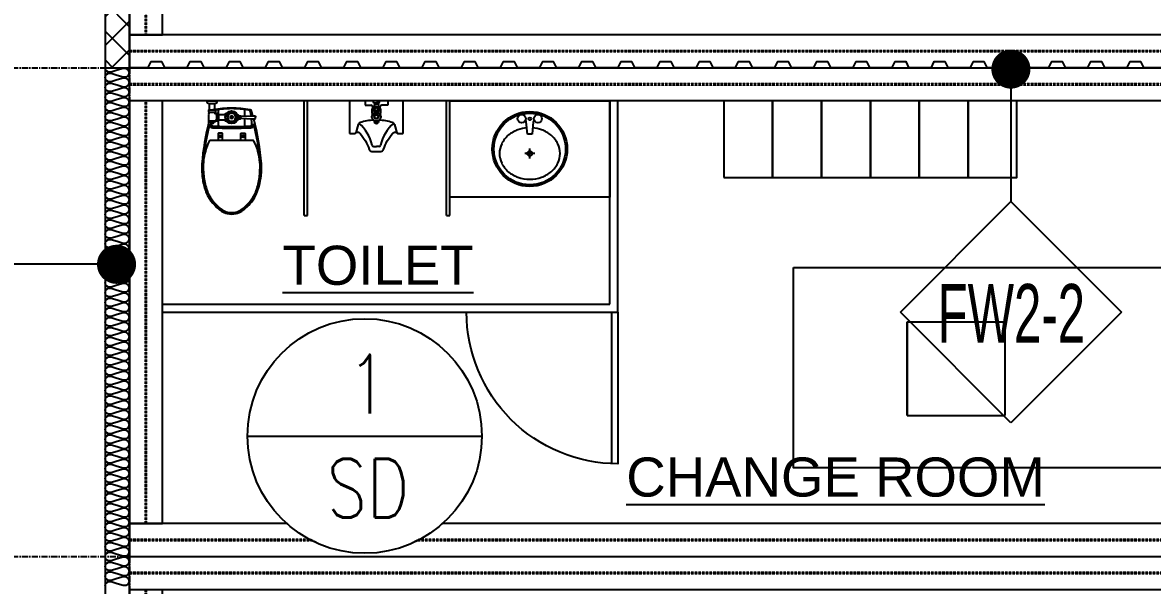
# Model space of a CAD drawing. Header units: millimetres. Extents: x 4133871 to 4440428, y -545651 to -495191.
# Drawn here: x 4152288 to 4159226, y -522021 to -518567 of the extents above; entities that cross this region are included whole.
import ezdxf
from ezdxf.enums import TextEntityAlignment as Align

# ---------------------------------------------------------------- set-up
doc = ezdxf.new("R2010")
doc.units = ezdxf.units.MM
doc.header["$LTSCALE"] = 60
doc.set_wipeout_variables(frame=1)
for name, pattern in [('CEN', [62, 60, -1, 0, -1]), ('CENTER', [2, 1.25, -0.25, 0.25, -0.25]), ('HIDDEN', [0.375, 0.25, -0.125])]:
    doc.linetypes.add(name, pattern=pattern)
for name, color, linetype in [('1CEN', 1, 'CEN'), ('1ST FL FW1-2', 3, 'Continuous'), ('1ST FL W2', 3, 'Continuous'), ('AA-XXXX-SYMB', 7, 'Continuous'), ('AA-XXXX-TEXT', 3, 'Continuous'), ('C_TEXT_01', 2, 'Continuous'), ('DOOR', 3, 'Continuous'), ('EQUIPMENT', 6, 'Continuous'), ('INI', 11, 'Continuous'), ('STEEL', 3, 'Continuous')]:
    doc.layers.add(name, color=color, linetype=linetype)
doc.styles.add('ArchiLab', font='')
doc.styles.add('ARCHILAB_ROMANS', font='romans.shx', dxfattribs={"bigfont": 'ghs.shx'})
doc.styles.add('Arial', font='arial.ttf')
doc.styles.add('GHS', font='romans.shx', dxfattribs={"width": 0.8, "bigfont": 'ghs.shx'})
doc.styles.add('돋움', font='')
doc.styles.get('ArchiLab').set_extended_font_data('Dotum')
doc.styles.get('돋움').set_extended_font_data('Dotum')
doc.dimstyles.new('일반도면_0060', dxfattribs={"dimtxt": 240, "dimasz": 240, "dimexe": 60, "dimexo": 300, "dimgap": 75, "dimtad": 1, "dimdec": 0, "dimzin": 0, "dimdsep": 46, "dimtxsty": '돋움', "dimcen": -300, "dimclrd": 7, "dimclre": 7, "dimclrt": 2, "dimadec": 8, "dimazin": 0, "dimtfac": 1, "dimtdec": 0, "dimtix": 1, "dimtmove": 2, "dimatfit": 3, "dimfxl": 1, "dimtolj": 1, "dimtzin": 0, "dimarcsym": 0})

# ---------------------------------------------------------------- blocks, each defined once
blk = doc.blocks.new('EQ')
at = {"layer": 'EQUIPMENT', "color": 253}
for p, q in [((-15254.8, 18103.6), (-15189.7, 18103.6)), ((-15254.8, 18103.6), (-15254.8, 18102.5)), ((-15240.3, 18087.7), (-15204.2, 18087.7)), ((-15239.1, 18048.9), (-15205.4, 18048.9)), ((-15238.3, 18048.9), (-15238.3, 18087.7)), ((-15206.2, 18051.1), (-15206.2, 18087.7)), ((-15199.8, 18042.3), (-15199.8, 18042.3)), ((-15189.7, 18103.6), (-15189.7, 18102.5)), ((-15182.2, 18019.6), (-15182.2, 18046.6)), ((-15022.2, 18010.5), (-15022.2, 18046.6)), ((-14656.5, 17401.1), (-14656.5, 18103.6)), ((-14636.5, 17401.1), (-14636.5, 18103.6)), ((-14283.3, 18103.6), (-14283.3, 18077.3)), ((-14283.3, 18077.3), (-14247.9, 18077.3)), ((-14226, 18092), (-14226, 18082.2)), ((-14226, 18092), (-14213.7, 18092)), ((-14226, 18082.2), (-14213.7, 18082.2)), ((-14201.5, 18092), (-14213.7, 18092)), ((-14201.5, 18082.2), (-14213.7, 18082.2)), ((-14201.5, 18092), (-14201.5, 18082.2)), ((-14144.1, 18077.3), (-14179.6, 18077.3)), ((-14144.1, 18103.6), (-14144.1, 18077.3)), ((-13783.4, 17401.1), (-13783.4, 18103.6)), ((-13763.4, 17401.1), (-13763.4, 18103.6)), ((-13763.4, 18103.6), (-12780, 18103.6)), ((-13763.4, 17513.5), (-13763.4, 18103.6)), ((-12780, 18103.6), (-12780, 17513.5)), ((-11780, 18103.6), (-11780, 17633.6)), ((-11480, 18103.6), (-11480, 17633.6)), ((-11180, 18103.6), (-11180, 17633.6)), ((-10880, 18103.6), (-10880, 17633.6)), ((-10580, 18103.6), (-10580, 17633.6)), ((-15243.8, 17979.1), (-15243.8, 17979.8)), ((-15243.8, 17979.8), (-15200.7, 17979.8)), ((-15200.7, 17979.1), (-15243.8, 17979.1)), ((-15243.8, 17979.1), (-15243.8, 17978.3)), ((-15201.5, 17977.6), (-15243, 17977.6)), ((-15242.9, 18022.8), (-15239.1, 18035.6)), ((-15239.1, 18035.6), (-15205.4, 18035.6)), ((-15230.8, 17968.4), (-15230.8, 17975.9)), ((-15230.8, 17975.9), (-15213.7, 17975.9)), ((-15213.7, 17975.9), (-15213.7, 17968.4)), ((-15201.4, 18021.8), (-15205.4, 18035.6)), ((-15200.7, 17979.8), (-15200.7, 17984.6)), ((-15200.7, 17979.8), (-15200.7, 17979.1)), ((-15200.7, 17979.1), (-15200.7, 17978.3)), ((-15198.5, 18019.6), (-15195.8, 18019.6)), ((-15197.7, 17987.6), (-15195.8, 17987.6)), ((-15195.8, 18020.5), (-15195.8, 17986.8)), ((-15189.2, 17981.2), (-15189.2, 17981.2)), ((-15182.5, 18020.5), (-15182.5, 17986.8)), ((-15182.5, 18019.6), (-15141.9, 18019.6)), ((-15182.5, 17987.6), (-15141.9, 17987.6)), ((-15182.2, 17953.5), (-15182.2, 17987.6)), ((-15141.9, 18024), (-15141.9, 17982.7)), ((-15139.9, 18026), (-15136.2, 18026)), ((-15139.9, 17980.7), (-15136.2, 17980.7)), ((-15066.3, 18013.1), (-15066.3, 18003.4)), ((-15066.3, 18009.1), (-15066.3, 18003.4)), ((-15066.3, 17993.6), (-15066.3, 18003.4)), ((-15066.3, 17997.7), (-15066.3, 18003.4)), ((-15058.8, 18013.1), (-15058.8, 18003.4)), ((-15058.8, 18012.6), (-15048.4, 18012.6)), ((-15058.8, 17993.6), (-15058.8, 18003.4)), ((-15058.8, 17994.1), (-15048.4, 17994.1)), ((-15046.4, 18009.2), (-14976.8, 18013.2)), ((-15046.4, 18010.6), (-15046.4, 18003.4)), ((-15046.4, 17996.1), (-15046.4, 18003.4)), ((-15046.4, 17997.6), (-14976.8, 17993.6)), ((-15022.2, 17953.5), (-15022.2, 17996.2)), ((-14976.8, 18013.2), (-14958, 18013.2)), ((-14976.8, 17993.6), (-14958, 17993.6)), ((-14958, 18013.2), (-14956.1, 18010.1)), ((-14958, 17993.6), (-14956.1, 17996.6)), ((-14956.1, 18010.1), (-14956.1, 18003.4)), ((-14956.1, 17996.6), (-14956.1, 18003.4)), ((-14227.8, 17983.8), (-14227.8, 17971.7)), ((-14227.8, 17971.7), (-14213.7, 17971.7)), ((-14221.3, 17980.9), (-14221.3, 17971.7)), ((-14199.7, 17971.7), (-14213.7, 17971.7)), ((-14205.4, 17981.2), (-14205.4, 17971.7)), ((-14199.7, 17983.8), (-14199.7, 17971.7)), ((-13297.9, 17980.6), (-13301, 17980.6)), ((-13285.7, 17899.6), (-13292.9, 17976.1)), ((-13250.5, 17976.1), (-13257.7, 17899.6)), ((-13242.4, 17980.6), (-13245.5, 17980.6)), ((-15214.8, 17967.4), (-15229.8, 17967.4)), ((-15185, 17904), (-15185, 17861.4)), ((-15160, 17905), (-15184, 17905)), ((-15159, 17861.4), (-15159, 17904)), ((-15045.4, 17861.4), (-15045.4, 17904)), ((-15044.4, 17905), (-15020.4, 17905)), ((-15019.4, 17904), (-15019.4, 17861.4)), ((-14324.8, 17958), (-14340.4, 17907.9)), ((-14102.7, 17958), (-14087.1, 17907.9)), ((-14969.3, 17861.4), (-15235.2, 17861.4)), ((-13257.7, 17899.6), (-13285.7, 17899.6)), ((-14228.9, 17824.6), (-14213.7, 17824.6)), ((-14198.6, 17824.6), (-14213.7, 17824.6)), ((-13240.7, 17781.2), (-13302.7, 17781.2)), ((-13271.1, 17750.1), (-13271.1, 17812.1)), ((-12780, 17513.5), (-13763.4, 17513.5)), ((-14656.5, 17401.1), (-14636.5, 17401.1)), ((-13783.4, 17401.1), (-13763.4, 17401.1)), ((-10953.6, 16748.1), (-10353.6, 16748.1)), ((-10953.6, 16173.1), (-10953.6, 16748.1)), ((-10953.6, 16748.1), (-10953.6, 16173.1)), ((-10353.6, 16748.1), (-10353.6, 16173.1)), ((-10953.6, 16173.1), (-10353.6, 16173.1))]:
    blk.add_line(p, q, dxfattribs=at)
blk.add_lwpolyline([(-14168.9, 17805.8, -0.111431), (-14113.9, 17903.6, -0.555959), (-14083.3, 17903.6), (-14053.7, 17903.6, 0.414214), (-14048.7, 17908.6), (-14048.7, 18103.6), (-14378.7, 18103.6), (-14378.7, 17908.6, 0.414214), (-14373.7, 17903.6), (-14344.1, 17903.6, -0.555959), (-14313.5, 17903.6, -0.111431), (-14258.5, 17805.8, 0.331566), (-14242.2, 17793.6), (-14213.7, 17793.6), (-14185.2, 17793.6, 0.331566)], format="xyb", close=True, dxfattribs=at)
for points in [[(-14229.6, 18054.1), (-14221.6, 18067.8), (-14205.8, 18067.8), (-14197.9, 18054.1), (-14205.8, 18040.4), (-14221.6, 18040.4)], [(-12080, 17633.6), (-11780, 17633.6), (-11780, 18103.6), (-12080, 18103.6)], [(-11780, 17633.6), (-11480, 17633.6), (-11480, 18103.6), (-11780, 18103.6)], [(-11480, 17633.6), (-11180, 17633.6), (-11180, 18103.6), (-11480, 18103.6)], [(-11180, 17633.6), (-10880, 17633.6), (-10880, 18103.6), (-11180, 18103.6)], [(-10880, 17633.6), (-10580, 17633.6), (-10580, 18103.6), (-10880, 18103.6)], [(-10580, 17633.6), (-10280, 17633.6), (-10280, 18103.6), (-10580, 18103.6)], [(-14229.6, 18006.6), (-14221.6, 18020.3), (-14205.8, 18020.3), (-14197.9, 18006.6), (-14205.8, 17992.9), (-14221.6, 17992.9)], [(-11651.4, 17082.3), (-9256, 17082.3), (-9256, 15851.1), (-11651.4, 15851.1)]]:
    blk.add_lwpolyline(points, close=True, dxfattribs=at)
for points in [[(-15108.4, 17998.9), (-15110, 18003.6)], [(-15109.4, 18006.6), (-15106.1, 18010.4)], [(-15101.2, 17995.9), (-15106.1, 17996.9)], [(-15103.3, 18011.3), (-15098.3, 18010.4)], [(-15095, 18000.7), (-15098.3, 17996.9)], [(-15096.1, 18008.4), (-15094.4, 18003.6)]]:
    blk.add_lwpolyline(points, dxfattribs=at)
for centre, radius in [((-15102.2, 18003.6), 39), ((-14213.7, 18052.9), 9.76), ((-15102.2, 18003.6), 8.02), ((-15102.2, 18003.6), 6.51), ((-14213.7, 18006.6), 26.8), ((-14213.7, 18006.6), 11.1), ((-13271.7, 17808.6), 230), ((-13271.7, 17808.6), 220), ((-13321.7, 17994.6), 25), ((-13271.7, 17994.6), 8), ((-13221.7, 17994.6), 25), ((-15172.2, 17886.4), 8), ((-15032.2, 17886.4), 8), ((-13271.7, 17781.1), 15)]:
    blk.add_circle(centre, radius, dxfattribs=at)
for centre, radius, start, end in [((-15239.4, 18103), 15.3, 177.78779, 266.94238), ((-15190.5, 18042.3), 54.2, 174.53327, 185.46673), ((-15243.5, 18046.4), 0.954, 89.08952, 175.44326), ((-15238.7, 18037.5), 11.5, 87.8591, 119.89987), ((-15214.2, 18039.7), 10, 99.8073, 112.03697), ((-15102.2, 17391.6), 667.7, 80.19178, 99.8073), ((-15205.8, 18037.5), 11.5, 60.10013, 92.1409), ((-15205.1, 18103), 15.3, 273.05762, 2.21221), ((-15090.9, 17267.5), 788.8, 90.81966, 98.12682), ((-15201, 18046.4), 0.954, 4.55674, 90.91048), ((-15254, 18042.3), 54.2, 354.53357, 5.46536), ((-15177.2, 18046.6), 5, 96.32492, 180), ((-15113.5, 17268.2), 788.2, 81.53684, 89.18151), ((-15027.2, 18046.6), 5, 0, 83.67508), ((-15000.9, 18033.2), 15, 14.83039, 76.85364), ((-14990.2, 18039.7), 10, 14.93332, 80.19178), ((-16576.2, 17570.8), 1663.9, 15.41877, 16.46013), ((-14247.9, 18064.4), 12.9, 336.07971, 90), ((-14209, 18040.3), 33, 145.06454, 214.92698), ((-14223.8, 18102.5), 10.8, 174.22798, 258.27406), ((-14132.5, 18055.7), 97.2, 164.17749, 195.18489), ((-14203.7, 18102.5), 10.8, 281.72594, 5.77202), ((-14295, 18055.7), 97.2, 344.81511, 15.82251), ((-14179.6, 18064.4), 12.9, 90, 203.92029), ((-14218.5, 18040.3), 33, 325.07302, 34.93546), ((-13628.2, 17570.8), 1663.9, 165.85955, 174.91914), ((-15243.5, 18038.1), 0.954, 184.55859, 270.91233), ((-14972.5, 17999.7), 272, 176.52813, 184.19851), ((-15238.7, 18047), 11.5, 240.10013, 267.83593), ((-15214, 18014.4), 30, 163.77662, 176.52813), ((-15243, 17978.3), 0.753, 180, 270), ((-15225.6, 18059.5), 83.8, 257.8882, 266.45802), ((-15218.9, 18059.5), 83.8, 273.54198, 282.1118), ((-15205.8, 18047), 11.5, 272.16407, 299.89987), ((-15201.5, 17978.3), 0.753, 270, 0), ((-15198.5, 18022.6), 3, 196.22338, 270), ((-15201, 18038.1), 0.954, 269.08767, 355.44141), ((-15197.7, 17984.6), 3, 90, 180), ((-15184.4, 18020.1), 11.5, 150.10013, 177.83593), ((-15184.4, 17987.2), 11.5, 182.16407, 209.89987), ((-15189.2, 17971.9), 54.2, 84.53327, 95.46673), ((-15193.4, 18024.9), 0.954, 94.55859, 180.91233), ((-15193.4, 17982.3), 0.954, 179.08767, 265.44141), ((-15189.2, 18035.4), 54.2, 264.53357, 275.46536), ((-15185, 18024.9), 0.954, 359.08952, 85.44326), ((-15185, 17982.3), 0.954, 274.55674, 0.91048), ((-15194, 18020.1), 11.5, 357.8591, 29.89987), ((-15194, 17987.2), 11.5, 330.10013, 2.1409), ((-15139.9, 18024), 2, 90, 180), ((-15139.9, 17982.7), 2, 180, 270), ((-15139.9, 18108.5), 82.6, 272.55493, 288.17449), ((-15139.9, 17898.2), 82.6, 71.82551, 87.44507), ((-15102.2, 18003.6), 29, 359.52283, 180.47717), ((-15102.2, 18003.1), 29, 179.52283, 0.47717), ((-15102.2, 18003.6), 24.6, 359.43772, 180.56228), ((-15102.2, 18003.1), 24.6, 179.43772, 0.56228), ((-15107.2, 18004.6), 3, 138.88357, 198.88357), ((-15105.5, 17999.8), 3, 198.88357, 258.88357), ((-15103.8, 18008.4), 3, 78.88357, 138.88357), ((-15100.6, 17998.9), 3, 258.88357, 318.88357), ((-15098.9, 18007.4), 3, 18.88357, 78.88357), ((-15097.3, 18002.7), 3, 318.88357, 18.88357), ((-14973.5, 18117.4), 142.8, 221.07221, 225.70346), ((-14973.5, 17889.4), 142.8, 134.29654, 138.92779), ((-15066.9, 18023.8), 10.7, 233.86679, 273.27172), ((-15066.9, 17983), 10.7, 86.72828, 126.13321), ((-15059.8, 18012.9), 6.47, 150.10013, 177.83593), ((-15059.8, 17993.9), 6.47, 182.16407, 209.89987), ((-15062.5, 17985.7), 30.5, 84.53327, 95.46673), ((-15064.9, 18015.6), 0.537, 94.55859, 180.91233), ((-15064.9, 17991.2), 0.537, 179.08767, 265.44141), ((-15062.5, 18021), 30.5, 264.53327, 275.46673), ((-15060.2, 18015.6), 0.537, 359.08952, 85.44326), ((-15060.2, 17991.2), 0.537, 274.55674, 0.91048), ((-15065.2, 18012.9), 6.47, 357.8591, 29.89987), ((-15065.2, 17993.9), 6.47, 330.10013, 2.1409), ((-15048.4, 18010.6), 2, 0, 90), ((-15048.4, 17996.1), 2, 270, 0), ((-15549.7, 17937.2), 572.1, 7.59676, 10.04795), ((-15549.7, 17937.2), 572.1, 2.3984, 5.6796), ((-16576.2, 17570.8), 1663.9, 5.08062, 14.7214), ((-14305.7, 17952), 20, 108.03031, 162.64598), ((-14213.7, 17669.6), 317, 93.11687, 108.03031), ((-14213.7, 17985.9), 20, 225.37845, 314.62155), ((-14213.7, 17669.6), 317, 71.96969, 86.88313), ((-14121.8, 17952), 20, 17.35402, 71.96969), ((-13297.9, 17975.6), 5, 5.39095, 90), ((-13245.5, 17975.6), 5, 90, 174.60905), ((-13852.7, 17598), 1430.8, 165.23066, 174.88017), ((-15216.6, 17958.9), 20, 167.32638, 267.56865), ((-15229.8, 17968.4), 1, 180, 270), ((-15216.6, 17958.9), 10, 167.32638, 267.56865), ((-14654.7, 17937.2), 572.1, 176.97056, 177.6016), ((-15102.2, 20652), 2715.5, 267.56865, 272.43135), ((-15102.2, 20652), 2705.5, 267.56865, 272.43135), ((-15214.8, 17968.4), 1, 270, 0), ((-15184, 17904), 1, 90, 180), ((-15176.2, 17953.5), 6, 180, 268.42869), ((-15160, 17904), 1, 0, 90), ((-15044.4, 17904), 1, 90, 180), ((-15028.2, 17953.5), 6, 271.57131, 0), ((-15020.4, 17904), 1, 0, 90), ((-14987.9, 17958.9), 10, 272.43135, 12.67362), ((-14987.9, 17958.9), 20, 272.43135, 12.67362), ((-16354.8, 17597.7), 1433.9, 5.13347, 14.77424), ((-14487.7, 17774), 255, 13.39802, 48.86448), ((-13939.8, 17774), 255, 131.13552, 166.60198), ((-13282.1, 17750.2), 187.1, 109.38487, 130.34665), ((-13271.7, 17720.7), 218.4, 94.63774, 109.38487), ((-13271.7, 17720.7), 218.4, 70.61513, 85.36226), ((-13261.3, 17750.2), 187.1, 49.65335, 70.61513), ((-14923.7, 17697.7), 353.5, 152.70528, 175.45967), ((-14923.7, 17697.7), 355.5, 157.1852, 171.71583), ((-15248.9, 17833.5), 3.21, 86.94686, 141.61253), ((-15235.2, 17858.4), 3, 90, 153.39004), ((-14969.3, 17858.4), 3, 26.60996, 90), ((-15272.8, 17700.8), 345, 4.15241, 27.43472), ((-14955.5, 17833.5), 3.21, 38.38747, 93.05314), ((-15270, 17701.4), 344.2, 6.69014, 22.93558), ((-14228.9, 17835.6), 11, 193.39802, 270), ((-14198.6, 17835.6), 11, 270, 346.60198), ((-13322.8, 17781.1), 134.9, 154.00528, 180), ((-13298.1, 17769), 162.4, 130.34665, 154.00528), ((-13245.3, 17769), 162.4, 25.99472, 49.65335), ((-13220.6, 17781.1), 134.9, 0, 25.99472), ((-13322.8, 17781.1), 134.9, 180, 205.99472), ((-13220.6, 17781.1), 134.9, 334.00528, 0), ((-14981.9, 17706.3), 303.9, 177.75834, 182.69219), ((-15081, 17705.6), 197.8, 174.17447, 180), ((-14982, 17706.2), 296.8, 180.12056, 182.69233), ((-14783.7, 17695.7), 494.7, 180.38919, 186.06015), ((-15101.3, 17709.6), 175.6, 174.76095, 181.29978), ((-14982, 17706.2), 294.8, 180.12056, 182.69233), ((-14783.1, 17695.7), 493.4, 180.38552, 186.05825), ((-15421.7, 17695.7), 493.7, 353.9303, 359.61352), ((-15368, 17693), 440.5, 1.64126, 4.26548), ((-15421, 17695.7), 495, 353.93098, 359.61006), ((-15222.4, 17706.2), 294.8, 357.30767, 359.87944), ((-15123.4, 17705.6), 197.8, 0, 5.90674), ((-15222.4, 17706.2), 296.8, 357.30767, 359.87944), ((-15222.5, 17706.3), 303.9, 357.30781, 2.2409), ((-13298.1, 17793.1), 162.4, 205.99472, 229.65335), ((-13245.3, 17793.1), 162.4, 310.34665, 334.00528), ((-14786, 17695.5), 499.5, 180.40191, 186.06671), ((-14916.5, 17676.5), 367.7, 185.27729, 198.52996), ((-14916.5, 17676.5), 360.7, 185.27729, 198.52996), ((-14916.5, 17676.5), 358.7, 185.27729, 198.52996), ((-15328.1, 17692.5), 409.1, 333.25578, 359.92529), ((-15288.3, 17676.6), 359.1, 341.43242, 354.71914), ((-15288.2, 17676.6), 361, 341.44091, 354.71995), ((-13282.1, 17812), 187.1, 229.65335, 250.61513), ((-13271.7, 17841.5), 218.4, 250.61513, 270), ((-13271.7, 17841.5), 218.4, 270, 289.38487), ((-13261.3, 17812), 187.1, 289.38487, 310.34665), ((-15014.8, 17634.3), 261.2, 196.60431, 201.41089), ((-15012.7, 17635.1), 256.5, 196.58371, 201.35723), ((-15012.7, 17635.1), 254.5, 196.58371, 201.34459), ((-15189.6, 17634.3), 252.2, 338.64483, 343.39569), ((-15189.6, 17634.3), 254.2, 338.63211, 343.39569), ((-15008, 17653.1), 274.8, 204.53333, 235.27826), ((-15008, 17653.1), 267.8, 204.57418, 235.2054), ((-15008, 17653.1), 265.8, 204.58629, 235.18378), ((-15196.4, 17653.1), 265.8, 304.81622, 335.41375), ((-15196.4, 17653.1), 267.8, 304.7946, 335.42582), ((-15196.4, 17653.1), 274.8, 304.72174, 328.23972), ((-15076, 17585.8), 171.7, 228.87498, 228.89639), ((-15076, 17585.8), 181.7, 240.82847, 252.78195), ((-15076, 17585.8), 174.7, 240.93944, 252.67199), ((-15076, 17585.8), 172.7, 240.97266, 252.64291), ((-15102.2, 17537.3), 121, 257.68219, 282.31781), ((-15102.2, 17537.3), 119, 257.72427, 282.31781), ((-15128.4, 17585.8), 172.7, 287.32801, 299.02734), ((-15128.4, 17585.8), 174.7, 287.32801, 299.06056), ((-15128.4, 17585.8), 181.7, 287.21805, 299.17153), ((-15102.2, 17537.4), 128.2, 257.57882, 282.42118)]:
    blk.add_arc(centre, radius, start, end, dxfattribs=at)
blk = doc.blocks.new('15M')
at = {"linetype": 'HIDDEN', "ltscale": 0.1}
for p, q in [((-110087.1, -152171.1), (-95087.1, -152171.1)), ((-110087.1, -152178.6), (-95087.1, -152178.6)), ((-95192.3, -152276.4), (-95192.3, -154870.4)), ((-95184.8, -152276.4), (-95184.8, -154870.4)), ((-110087.1, -154968.1), (-95087.1, -154968.1)), ((-110087.1, -154975.6), (-95087.1, -154975.6))]:
    blk.add_line(p, q, dxfattribs=at)
for points in [[(-110087.1, -152276.4), (-95087.1, -152276.4), (-95087.1, -152073.4), (-110087.1, -152073.4)], [(-95290.1, -154870.4), (-95087.1, -154870.4), (-95087.1, -152276.4), (-95290.1, -152276.4)], [(-110087.1, -154870.4), (-95087.1, -154870.4), (-95087.1, -155073.4), (-110087.1, -155073.4)]]:
    blk.add_lwpolyline(points, close=True)
blk = doc.blocks.new('외각')
for p, q in [((-27066, 669.9), (-27066, 1916.9)), ((-27016, 619.9), (-27016, 1916.9)), ((-29813, 669.9), (-27066, 669.9)), ((-29813, 619.9), (-27016, 619.9))]:
    blk.add_line(p, q)
at = {"rotation": 180}
for p in [(-125103.1, -149953.5), (-125103.1, -152953.5), (-125103.1, -155953.5)]:
    blk.add_blockref('15M', p, dxfattribs=at)
blk = doc.blocks.new('A$C1F841B1D')
blk.add_wipeout([(207.3, 585.3), (300, 600), (392.7, 585.3), (476.3, 542.7), (542.7, 476.3), (585.3, 392.7), (600, 300), (585.3, 207.3), (542.7, 123.7), (476.3, 57.3), (392.7, 14.7), (300, 0), (207.3, 14.7), (123.7, 57.3), (57.3, 123.7), (14.7, 207.3), (0, 300), (14.7, 392.7), (57.3, 476.3), (123.7, 542.7)])
at = {"layer": 'AA-XXXX-SYMB'}
blk.add_line((0, 300), (600, 300), dxfattribs=at)
blk.add_circle((300, 300), 300, dxfattribs=at)
at = {"layer": 'AA-XXXX-SYMB', "color": 3, "linetype": 'Continuous', "style": 'ArchiLab'}
for tag, p in [('NO', (307.7, 357.8)), ('MARK', (308.1, 91.4))]:
    blk.add_attdef(tag, text='', height=150, dxfattribs=at).set_placement(p, align=Align.CENTER)
blk = doc.blocks.new('A$C064809F0')
at = {"layer": 'AA-XXXX-TEXT'}
for p, q in [((475.2, 565.7), (1040.8, 1131.4)), ((1040.8, 1131.4), (1606.5, 565.7)), ((1040.8, 0), (475.2, 565.7)), ((1606.5, 565.7), (1040.8, 0))]:
    blk.add_line(p, q, dxfattribs=at)
at = {"layer": 'INI'}
blk.add_line((1040.8, 0), (475.2, 565.7), dxfattribs=at)
at = {"layer": 'AA-XXXX-TEXT', "style": 'ARCHILAB_ROMANS'}
blk.add_attdef('WALLTYPE', text='', height=300, dxfattribs=at).set_placement((1042.9, 560), align=Align.MIDDLE_CENTER)

msp = doc.modelspace()

# ---------------------------------------------------------------- linework, layer by layer
at = {"layer": '1CEN', "color": 1, "linetype": 'CENTER', "ltscale": 0.5}
msp.add_line((4152944, -502344.3), (4152944, -540844.3), dxfattribs=at)
at = {"layer": '1ST FL FW1-2', "color": 3}
msp.add_line((4152794, -518844.4), (4152794, -524694.2), dxfattribs=at)
at = {"layer": '1ST FL FW1-2', "color": 253}
for points in [[(4152944, -519294.4), (4152938, -519277.9), (4152923, -519267.4), (4152906.5, -519267.4), (4152869, -519278.7), (4152831.5, -519289.9), (4152815, -519289.9), (4152800, -519280.9), (4152794, -519264.4), (4152800, -519247.9), (4152815, -519237.4), (4152831.5, -519237.4), (4152869, -519248.7), (4152906.5, -519259.9), (4152923, -519259.9), (4152938, -519250.9), (4152944, -519234.4), (4152938, -519217.9), (4152923, -519207.4), (4152906.5, -519207.4), (4152869, -519218.7), (4152831.5, -519229.9), (4152815, -519229.9), (4152800, -519220.9), (4152794, -519204.4), (4152800, -519187.9), (4152815, -519177.4), (4152831.5, -519177.4), (4152869, -519188.7), (4152906.5, -519199.9), (4152923, -519199.9), (4152938, -519190.9), (4152944, -519174.4), (4152938, -519157.9), (4152923, -519147.4), (4152906.5, -519147.4), (4152869, -519158.7), (4152831.5, -519169.9), (4152815, -519169.9), (4152800, -519160.9), (4152794, -519144.4), (4152800, -519127.9), (4152815, -519117.4), (4152831.5, -519117.4), (4152869, -519128.7), (4152906.5, -519139.9), (4152923, -519139.9), (4152938, -519130.9), (4152944, -519114.4), (4152938, -519097.9), (4152923, -519087.4), (4152906.5, -519087.4), (4152869, -519098.7), (4152831.5, -519109.9), (4152815, -519109.9), (4152800, -519100.9), (4152794, -519084.4), (4152800, -519067.9), (4152815, -519057.4), (4152831.5, -519057.4), (4152869, -519068.7), (4152906.5, -519079.9), (4152923, -519079.9), (4152938, -519070.9), (4152944, -519054.4), (4152938, -519037.9), (4152923, -519027.4), (4152906.5, -519027.4), (4152869, -519038.7), (4152831.5, -519049.9), (4152815, -519049.9), (4152800, -519040.9), (4152794, -519024.4), (4152800, -519007.9), (4152815, -518997.4), (4152831.5, -518997.4), (4152869, -519008.7), (4152906.5, -519019.9), (4152923, -519019.9), (4152938, -519010.9), (4152944, -518994.4), (4152938, -518977.9), (4152923, -518967.4), (4152906.5, -518967.4), (4152869, -518978.7), (4152831.5, -518989.9), (4152815, -518989.9), (4152800, -518980.9), (4152794, -518964.4), (4152800, -518947.9), (4152815, -518937.4), (4152831.5, -518937.4), (4152869, -518948.7), (4152906.5, -518959.9), (4152923, -518959.9), (4152938, -518950.9), (4152944, -518934.4), (4152938, -518917.9), (4152923, -518907.4), (4152906.5, -518907.4), (4152869, -518918.7), (4152831.5, -518929.9), (4152815, -518929.9), (4152800, -518920.9), (4152794, -518904.4), (4152800, -518887.9), (4152815, -518877.4), (4152831.5, -518877.4), (4152869, -518888.7), (4152906.5, -518899.9), (4152923, -518899.9), (4152938, -518890.9), (4152944, -518874.4), (4152938, -518857.9), (4152923, -518847.4), (4152906.5, -518847.4), (4152869, -518858.7), (4152831.5, -518869.9), (4152815, -518869.9), (4152800, -518860.9), (4152794, -518844.4), (4152794.1, -518844.3)], [(4152944, -519834.4), (4152938, -519817.9), (4152923, -519807.4), (4152906.5, -519807.4), (4152869, -519818.7), (4152831.5, -519829.9), (4152815, -519829.9), (4152800, -519820.9), (4152794, -519804.4), (4152800, -519787.9), (4152815, -519777.4), (4152831.5, -519777.4), (4152869, -519788.7), (4152906.5, -519799.9), (4152923, -519799.9), (4152938, -519790.9), (4152944, -519774.4), (4152938, -519757.9), (4152923, -519747.4), (4152906.5, -519747.4), (4152869, -519758.7), (4152831.5, -519769.9), (4152815, -519769.9), (4152800, -519760.9), (4152794, -519744.4), (4152800, -519727.9), (4152815, -519717.4), (4152831.5, -519717.4), (4152869, -519728.7), (4152906.5, -519739.9), (4152923, -519739.9), (4152938, -519730.9), (4152944, -519714.4), (4152938, -519697.9), (4152923, -519687.4), (4152906.5, -519687.4), (4152869, -519698.7), (4152831.5, -519709.9), (4152815, -519709.9), (4152800, -519700.9), (4152794, -519684.4), (4152800, -519667.9), (4152815, -519657.4), (4152831.5, -519657.4), (4152869, -519668.7), (4152906.5, -519679.9), (4152923, -519679.9), (4152938, -519670.9), (4152944, -519654.4), (4152938, -519637.9), (4152923, -519627.4), (4152906.5, -519627.4), (4152869, -519638.7), (4152831.5, -519649.9), (4152815, -519649.9), (4152800, -519640.9), (4152794, -519624.4), (4152800, -519607.9), (4152815, -519597.4), (4152831.5, -519597.4), (4152869, -519608.7), (4152906.5, -519619.9), (4152923, -519619.9), (4152938, -519610.9), (4152944, -519594.4), (4152938, -519577.9), (4152923, -519567.4), (4152906.5, -519567.4), (4152869, -519578.7), (4152831.5, -519589.9), (4152815, -519589.9), (4152800, -519580.9), (4152794, -519564.4), (4152800, -519547.9), (4152815, -519537.4), (4152831.5, -519537.4), (4152869, -519548.7), (4152906.5, -519559.9), (4152923, -519559.9), (4152938, -519550.9), (4152944, -519534.4), (4152938, -519517.9), (4152923, -519507.4), (4152906.5, -519507.4), (4152869, -519518.7), (4152831.5, -519529.9), (4152815, -519529.9), (4152800, -519520.9), (4152794, -519504.4), (4152800, -519487.9), (4152815, -519477.4), (4152831.5, -519477.4), (4152869, -519488.7), (4152906.5, -519499.9), (4152923, -519499.9), (4152938, -519490.9), (4152944, -519474.4), (4152938, -519457.9), (4152923, -519447.4), (4152906.5, -519447.4), (4152869, -519458.7), (4152831.5, -519469.9), (4152815, -519469.9), (4152800, -519460.9), (4152794, -519444.4), (4152800, -519427.9), (4152815, -519417.4), (4152831.5, -519417.4), (4152869, -519428.7), (4152906.5, -519439.9), (4152923, -519439.9), (4152938, -519430.9), (4152944, -519414.4), (4152938, -519397.9), (4152923, -519387.4), (4152906.5, -519387.4), (4152869, -519398.7), (4152831.5, -519409.9), (4152815, -519409.9), (4152800, -519400.9), (4152794, -519384.4), (4152800, -519367.9), (4152815, -519357.4), (4152831.5, -519357.4), (4152869, -519368.7), (4152906.5, -519379.9), (4152923, -519379.9), (4152938, -519370.9), (4152944, -519354.4), (4152938, -519337.9), (4152923, -519327.4), (4152906.5, -519327.4), (4152869, -519338.7), (4152831.5, -519349.9), (4152815, -519349.9), (4152800, -519340.9), (4152794, -519324.4), (4152800, -519307.9), (4152815, -519297.4), (4152831.5, -519297.4), (4152869, -519308.7), (4152906.5, -519319.9), (4152923, -519319.9), (4152938, -519310.9), (4152944, -519294.4)], [(4152944, -520374.4), (4152938, -520357.9), (4152923, -520347.4), (4152906.5, -520347.4), (4152869, -520358.7), (4152831.5, -520369.9), (4152815, -520369.9), (4152800, -520360.9), (4152794, -520344.4), (4152800, -520327.9), (4152815, -520317.4), (4152831.5, -520317.4), (4152869, -520328.7), (4152906.5, -520339.9), (4152923, -520339.9), (4152938, -520330.9), (4152944, -520314.4), (4152938, -520297.9), (4152923, -520287.4), (4152906.5, -520287.4), (4152869, -520298.7), (4152831.5, -520309.9), (4152815, -520309.9), (4152800, -520300.9), (4152794, -520284.4), (4152800, -520267.9), (4152815, -520257.4), (4152831.5, -520257.4), (4152869, -520268.7), (4152906.5, -520279.9), (4152923, -520279.9), (4152938, -520270.9), (4152944, -520254.4), (4152938, -520237.9), (4152923, -520227.4), (4152906.5, -520227.4), (4152869, -520238.7), (4152831.5, -520249.9), (4152815, -520249.9), (4152800, -520240.9), (4152794, -520224.4), (4152800, -520207.9), (4152815, -520197.4), (4152831.5, -520197.4), (4152869, -520208.7), (4152906.5, -520219.9), (4152923, -520219.9), (4152938, -520210.9), (4152944, -520194.4), (4152938, -520177.9), (4152923, -520167.4), (4152906.5, -520167.4), (4152869, -520178.7), (4152831.5, -520189.9), (4152815, -520189.9), (4152800, -520180.9), (4152794, -520164.4), (4152800, -520147.9), (4152815, -520137.4), (4152831.5, -520137.4), (4152869, -520148.7), (4152906.5, -520159.9), (4152923, -520159.9), (4152938, -520150.9), (4152944, -520134.4), (4152938, -520117.9), (4152923, -520107.4), (4152906.5, -520107.4), (4152869, -520118.7), (4152831.5, -520129.9), (4152815, -520129.9), (4152800, -520120.9), (4152794, -520104.4), (4152800, -520087.9), (4152815, -520077.4), (4152831.5, -520077.4), (4152869, -520088.7), (4152906.5, -520099.9), (4152923, -520099.9), (4152938, -520090.9), (4152944, -520074.4), (4152938, -520057.9), (4152923, -520047.4), (4152906.5, -520047.4), (4152869, -520058.7), (4152831.5, -520069.9), (4152815, -520069.9), (4152800, -520060.9), (4152794, -520044.4), (4152800, -520027.9), (4152815, -520017.4), (4152831.5, -520017.4), (4152869, -520028.7), (4152906.5, -520039.9), (4152923, -520039.9), (4152938, -520030.9), (4152944, -520014.4), (4152938, -519997.9), (4152923, -519987.4), (4152906.5, -519987.4), (4152869, -519998.7), (4152831.5, -520009.9), (4152815, -520009.9), (4152800, -520000.9), (4152794, -519984.4), (4152800, -519967.9), (4152815, -519957.4), (4152831.5, -519957.4), (4152869, -519968.7), (4152906.5, -519979.9), (4152923, -519979.9), (4152938, -519970.9), (4152944, -519954.4), (4152938, -519937.9), (4152923, -519927.4), (4152906.5, -519927.4), (4152869, -519938.7), (4152831.5, -519949.9), (4152815, -519949.9), (4152800, -519940.9), (4152794, -519924.4), (4152800, -519907.9), (4152815, -519897.4), (4152831.5, -519897.4), (4152869, -519908.7), (4152906.5, -519919.9), (4152923, -519919.9), (4152938, -519910.9), (4152944, -519894.4), (4152938, -519877.9), (4152923, -519867.4), (4152906.5, -519867.4), (4152869, -519878.7), (4152831.5, -519889.9), (4152815, -519889.9), (4152800, -519880.9), (4152794, -519864.4), (4152800, -519847.9), (4152815, -519837.4), (4152831.5, -519837.4), (4152869, -519848.7), (4152906.5, -519859.9), (4152923, -519859.9), (4152938, -519850.9), (4152944, -519834.4)], [(4152944, -520914.4), (4152938, -520897.9), (4152923, -520887.4), (4152906.5, -520887.4), (4152869, -520898.6), (4152831.5, -520909.9), (4152815, -520909.9), (4152800, -520900.9), (4152794, -520884.4), (4152800, -520867.9), (4152815, -520857.4), (4152831.5, -520857.4), (4152869, -520868.6), (4152906.5, -520879.9), (4152923, -520879.9), (4152938, -520870.9), (4152944, -520854.4), (4152938, -520837.9), (4152923, -520827.4), (4152906.5, -520827.4), (4152869, -520838.6), (4152831.5, -520849.9), (4152815, -520849.9), (4152800, -520840.9), (4152794, -520824.4), (4152800, -520807.9), (4152815, -520797.4), (4152831.5, -520797.4), (4152869, -520808.6), (4152906.5, -520819.9), (4152923, -520819.9), (4152938, -520810.9), (4152944, -520794.4), (4152938, -520777.9), (4152923, -520767.4), (4152906.5, -520767.4), (4152869, -520778.6), (4152831.5, -520789.9), (4152815, -520789.9), (4152800, -520780.9), (4152794, -520764.4), (4152800, -520747.9), (4152815, -520737.4), (4152831.5, -520737.4), (4152869, -520748.6), (4152906.5, -520759.9), (4152923, -520759.9), (4152938, -520750.9), (4152944, -520734.4), (4152938, -520717.9), (4152923, -520707.4), (4152906.5, -520707.4), (4152869, -520718.6), (4152831.5, -520729.9), (4152815, -520729.9), (4152800, -520720.9), (4152794, -520704.4), (4152800, -520687.9), (4152815, -520677.4), (4152831.5, -520677.4), (4152869, -520688.6), (4152906.5, -520699.9), (4152923, -520699.9), (4152938, -520690.9), (4152944, -520674.4), (4152938, -520657.9), (4152923, -520647.4), (4152906.5, -520647.4), (4152869, -520658.6), (4152831.5, -520669.9), (4152815, -520669.9), (4152800, -520660.9), (4152794, -520644.4), (4152800, -520627.9), (4152815, -520617.4), (4152831.5, -520617.4), (4152869, -520628.6), (4152906.5, -520639.9), (4152923, -520639.9), (4152938, -520630.9), (4152944, -520614.4), (4152938, -520597.9), (4152923, -520587.4), (4152906.5, -520587.4), (4152869, -520598.6), (4152831.5, -520609.9), (4152815, -520609.9), (4152800, -520600.9), (4152794, -520584.4), (4152800, -520567.9), (4152815, -520557.4), (4152831.5, -520557.4), (4152869, -520568.6), (4152906.5, -520579.9), (4152923, -520579.9), (4152938, -520570.9), (4152944, -520554.4), (4152938, -520537.9), (4152923, -520527.4), (4152906.5, -520527.4), (4152869, -520538.6), (4152831.5, -520549.9), (4152815, -520549.9), (4152800, -520540.9), (4152794, -520524.4), (4152800, -520507.9), (4152815, -520497.4), (4152831.5, -520497.4), (4152869, -520508.6), (4152906.5, -520519.9), (4152923, -520519.9), (4152938, -520510.9), (4152944, -520494.4), (4152938, -520477.9), (4152923, -520467.4), (4152906.5, -520467.4), (4152869, -520478.6), (4152831.5, -520489.9), (4152815, -520489.9), (4152800, -520480.9), (4152794, -520464.4), (4152800, -520447.9), (4152815, -520437.4), (4152831.5, -520437.4), (4152869, -520448.6), (4152906.5, -520459.9), (4152923, -520459.9), (4152938, -520450.9), (4152944, -520434.4), (4152938, -520417.9), (4152923, -520407.4), (4152906.5, -520407.4), (4152869, -520418.6), (4152831.5, -520429.9), (4152815, -520429.9), (4152800, -520420.9), (4152794, -520404.4), (4152800, -520387.9), (4152815, -520377.4), (4152831.5, -520377.4), (4152869, -520388.6), (4152906.5, -520399.9), (4152923, -520399.9), (4152938, -520390.9), (4152944, -520374.4)], [(4152944, -521454.4), (4152938, -521437.9), (4152923, -521427.4), (4152906.5, -521427.4), (4152869, -521438.6), (4152831.5, -521449.9), (4152815, -521449.9), (4152800, -521440.9), (4152794, -521424.4), (4152800, -521407.9), (4152815, -521397.4), (4152831.5, -521397.4), (4152869, -521408.6), (4152906.5, -521419.9), (4152923, -521419.9), (4152938, -521410.9), (4152944, -521394.4), (4152938, -521377.9), (4152923, -521367.4), (4152906.5, -521367.4), (4152869, -521378.6), (4152831.5, -521389.9), (4152815, -521389.9), (4152800, -521380.9), (4152794, -521364.4), (4152800, -521347.9), (4152815, -521337.4), (4152831.5, -521337.4), (4152869, -521348.6), (4152906.5, -521359.9), (4152923, -521359.9), (4152938, -521350.9), (4152944, -521334.4), (4152938, -521317.9), (4152923, -521307.4), (4152906.5, -521307.4), (4152869, -521318.6), (4152831.5, -521329.9), (4152815, -521329.9), (4152800, -521320.9), (4152794, -521304.4), (4152800, -521287.9), (4152815, -521277.4), (4152831.5, -521277.4), (4152869, -521288.6), (4152906.5, -521299.9), (4152923, -521299.9), (4152938, -521290.9), (4152944, -521274.4), (4152938, -521257.9), (4152923, -521247.4), (4152906.5, -521247.4), (4152869, -521258.6), (4152831.5, -521269.9), (4152815, -521269.9), (4152800, -521260.9), (4152794, -521244.4), (4152800, -521227.9), (4152815, -521217.4), (4152831.5, -521217.4), (4152869, -521228.6), (4152906.5, -521239.9), (4152923, -521239.9), (4152938, -521230.9), (4152944, -521214.4), (4152938, -521197.9), (4152923, -521187.4), (4152906.5, -521187.4), (4152869, -521198.6), (4152831.5, -521209.9), (4152815, -521209.9), (4152800, -521200.9), (4152794, -521184.4), (4152800, -521167.9), (4152815, -521157.4), (4152831.5, -521157.4), (4152869, -521168.6), (4152906.5, -521179.9), (4152923, -521179.9), (4152938, -521170.9), (4152944, -521154.4), (4152938, -521137.9), (4152923, -521127.4), (4152906.5, -521127.4), (4152869, -521138.6), (4152831.5, -521149.9), (4152815, -521149.9), (4152800, -521140.9), (4152794, -521124.4), (4152800, -521107.9), (4152815, -521097.4), (4152831.5, -521097.4), (4152869, -521108.6), (4152906.5, -521119.9), (4152923, -521119.9), (4152938, -521110.9), (4152944, -521094.4), (4152938, -521077.9), (4152923, -521067.4), (4152906.5, -521067.4), (4152869, -521078.6), (4152831.5, -521089.9), (4152815, -521089.9), (4152800, -521080.9), (4152794, -521064.4), (4152800, -521047.9), (4152815, -521037.4), (4152831.5, -521037.4), (4152869, -521048.6), (4152906.5, -521059.9), (4152923, -521059.9), (4152938, -521050.9), (4152944, -521034.4), (4152938, -521017.9), (4152923, -521007.4), (4152906.5, -521007.4), (4152869, -521018.6), (4152831.5, -521029.9), (4152815, -521029.9), (4152800, -521020.9), (4152794, -521004.4), (4152800, -520987.9), (4152815, -520977.4), (4152831.5, -520977.4), (4152869, -520988.6), (4152906.5, -520999.9), (4152923, -520999.9), (4152938, -520990.9), (4152944, -520974.4), (4152938, -520957.9), (4152923, -520947.4), (4152906.5, -520947.4), (4152869, -520958.6), (4152831.5, -520969.9), (4152815, -520969.9), (4152800, -520960.9), (4152794, -520944.4), (4152800, -520927.9), (4152815, -520917.4), (4152831.5, -520917.4), (4152869, -520928.6), (4152906.5, -520939.9), (4152923, -520939.9), (4152938, -520930.9), (4152944, -520914.4)], [(4152944, -521994.4), (4152938, -521977.9), (4152923, -521967.4), (4152906.5, -521967.4), (4152869, -521978.6), (4152831.5, -521989.9), (4152815, -521989.9), (4152800, -521980.9), (4152794, -521964.4), (4152800, -521947.9), (4152815, -521937.4), (4152831.5, -521937.4), (4152869, -521948.6), (4152906.5, -521959.9), (4152923, -521959.9), (4152938, -521950.9), (4152944, -521934.4), (4152938, -521917.9), (4152923, -521907.4), (4152906.5, -521907.4), (4152869, -521918.6), (4152831.5, -521929.9), (4152815, -521929.9), (4152800, -521920.9), (4152794, -521904.4), (4152800, -521887.9), (4152815, -521877.4), (4152831.5, -521877.4), (4152869, -521888.6), (4152906.5, -521899.9), (4152923, -521899.9), (4152938, -521890.9), (4152944, -521874.4), (4152938, -521857.9), (4152923, -521847.4), (4152906.5, -521847.4), (4152869, -521858.6), (4152831.5, -521869.9), (4152815, -521869.9), (4152800, -521860.9), (4152794, -521844.4), (4152800, -521827.9), (4152815, -521817.4), (4152831.5, -521817.4), (4152869, -521828.6), (4152906.5, -521839.9), (4152923, -521839.9), (4152938, -521830.9), (4152944, -521814.4), (4152938, -521797.9), (4152923, -521787.4), (4152906.5, -521787.4), (4152869, -521798.6), (4152831.5, -521809.9), (4152815, -521809.9), (4152800, -521800.9), (4152794, -521784.4), (4152800, -521767.9), (4152815, -521757.4), (4152831.5, -521757.4), (4152869, -521768.6), (4152906.5, -521779.9), (4152923, -521779.9), (4152938, -521770.9), (4152944, -521754.4), (4152938, -521737.9), (4152923, -521727.4), (4152906.5, -521727.4), (4152869, -521738.6), (4152831.5, -521749.9), (4152815, -521749.9), (4152800, -521740.9), (4152794, -521724.4), (4152800, -521707.9), (4152815, -521697.4), (4152831.5, -521697.4), (4152869, -521708.6), (4152906.5, -521719.9), (4152923, -521719.9), (4152938, -521710.9), (4152944, -521694.4), (4152938, -521677.9), (4152923, -521667.4), (4152906.5, -521667.4), (4152869, -521678.6), (4152831.5, -521689.9), (4152815, -521689.9), (4152800, -521680.9), (4152794, -521664.4), (4152800, -521647.9), (4152815, -521637.4), (4152831.5, -521637.4), (4152869, -521648.6), (4152906.5, -521659.9), (4152923, -521659.9), (4152938, -521650.9), (4152944, -521634.4), (4152938, -521617.9), (4152923, -521607.4), (4152906.5, -521607.4), (4152869, -521618.6), (4152831.5, -521629.9), (4152815, -521629.9), (4152800, -521620.9), (4152794, -521604.4), (4152800, -521587.9), (4152815, -521577.4), (4152831.5, -521577.4), (4152869, -521588.6), (4152906.5, -521599.9), (4152923, -521599.9), (4152938, -521590.9), (4152944, -521574.4), (4152938, -521557.9), (4152923, -521547.4), (4152906.5, -521547.4), (4152869, -521558.6), (4152831.5, -521569.9), (4152815, -521569.9), (4152800, -521560.9), (4152794, -521544.4), (4152800, -521527.9), (4152815, -521517.4), (4152831.5, -521517.4), (4152869, -521528.6), (4152906.5, -521539.9), (4152923, -521539.9), (4152938, -521530.9), (4152944, -521514.4), (4152938, -521497.9), (4152923, -521487.4), (4152906.5, -521487.4), (4152869, -521498.6), (4152831.5, -521509.9), (4152815, -521509.9), (4152800, -521500.9), (4152794, -521484.4), (4152800, -521467.9), (4152815, -521457.4), (4152831.5, -521457.4), (4152869, -521468.6), (4152906.5, -521479.9), (4152923, -521479.9), (4152938, -521470.9), (4152944, -521454.4)], [(4152794, -522024.3), (4152800, -522007.8), (4152815, -521997.3), (4152831.5, -521997.3), (4152869, -522008.6), (4152906.5, -522019.8), (4152923, -522019.8), (4152938, -522010.8), (4152944, -521994.3)]]:
    msp.add_lwpolyline(points, dxfattribs=at)

# ---------------------------------------------------------------- block references
at = {"color": 3}
msp.add_blockref('외각', (4182960, -520964.2), dxfattribs=at)

# ---------------------------------------------------------------- leaders
at = {"layer": 'AA-XXXX-SYMB'}
msp.add_leader([(4152864.8, -520050.2), (4152051.2, -520050.2)], dimstyle='일반도면_0060', override={"dimasz": 240, "dimgap": 0.8, "dimtad": 0, "dimldrblk": 'Dot'}, dxfattribs=at)

# ---------------------------------------------------------------- next in the draw order: block references
at = {"layer": 'EQUIPMENT', "color": 3}
msp.add_blockref('EQ', (4168674, -537151), dxfattribs=at)

# ---------------------------------------------------------------- next in the draw order: hatches: boundary and pattern name
at = {"layer": '1ST FL FW1-2'}
h = msp.add_hatch(dxfattribs=at)
h.set_pattern_fill('ANSI37', color=253, scale=1000)
h.set_pattern_definition([(45, (0, 0), (-88.3883476, 88.3883476), []), (135, (0, 0), (-88.3883476, -88.3883476), [])])
h.paths.add_polyline_path([(4167944, -509844.2), (4173944, -509844.2), (4173944, -517084.2), (4174094, -517084.2), (4174094, -509694.2), (4167794, -509694.2), (4167794, -515694.3), (4152794, -515694.3), (4152794, -518844.3), (4152944, -518844.3), (4152944, -515844.3), (4167944, -515844.3)])

# ---------------------------------------------------------------- next in the draw order: linework, layer by layer
at = {"layer": '1CEN', "color": 1, "linetype": 'CENTER', "ltscale": 0.5}
for p, q in [((4146944, -518844.3), (4183944, -518844.3)), ((4146944, -521844.3), (4183944, -521844.3)), ((4146944, -521844.3), (4183944, -521844.3))]:
    msp.add_line(p, q, dxfattribs=at)
at = {"layer": '1ST FL FW1-2', "color": 3}
msp.add_lwpolyline([(4152944, -524844.2), (4152944, -515844.3), (4167944, -515844.3), (4167944, -509844.2), (4173944, -509844.2), (4173944, -517084.2), (4174094, -517084.2), (4174094, -509694.2), (4167794, -509694.2), (4167794, -515694.3), (4152794, -515694.3), (4152794, -518844.3), (4152944, -518844.3)], dxfattribs=at)
at = {"layer": '1ST FL W2', "color": 6}
msp.add_lwpolyline([(4159304.1, -518844.3), (4159179.2, -518844.3, -0.279959), (4159174.1, -518841.2), (4159157.8, -518809.8, 0.279959), (4159152.6, -518806.6), (4159121.4, -518806.6), (4159090.2, -518806.6, 0.279959), (4159085.1, -518809.8), (4159068.7, -518841.2, -0.279959), (4159063.6, -518844.3), (4158938.8, -518844.3, -0.279959), (4158933.6, -518841.2), (4158917.3, -518809.8, 0.279959), (4158912.1, -518806.6), (4158880.9, -518806.6), (4158849.7, -518806.6, 0.279959), (4158844.6, -518809.8), (4158828.3, -518841.2, -0.279959), (4158823.1, -518844.3), (4158698.3, -518844.3, -0.279959), (4158693.1, -518841.2), (4158676.8, -518809.8, 0.279959), (4158671.7, -518806.6), (4158640.5, -518806.6), (4158609.2, -518806.6, 0.279959), (4158604.1, -518809.8), (4158587.8, -518841.2, -0.279959), (4158582.6, -518844.3), (4158457.8, -518844.3, -0.279959), (4158452.7, -518841.2), (4158436.3, -518809.8, 0.279959), (4158431.2, -518806.6), (4158400, -518806.6), (4158368.8, -518806.6, 0.279959), (4158363.6, -518809.8), (4158347.3, -518841.2, -0.279959), (4158342.2, -518844.3), (4158217.3, -518844.3, -0.279959), (4158212.2, -518841.2), (4158195.9, -518809.8, 0.279959), (4158190.7, -518806.6), (4158159.5, -518806.6), (4158128.3, -518806.6, 0.279959), (4158123.1, -518809.8), (4158106.8, -518841.2, -0.279959), (4158101.7, -518844.3), (4157976.8, -518844.3, -0.279959), (4157971.7, -518841.2), (4157955.4, -518809.8, 0.279959), (4157950.2, -518806.6), (4157919, -518806.6), (4157887.8, -518806.6, 0.279959), (4157882.7, -518809.8), (4157866.4, -518841.2, -0.279959), (4157861.2, -518844.3), (4157736.4, -518844.3, -0.279959), (4157731.2, -518841.2), (4157714.9, -518809.8, 0.279959), (4157709.8, -518806.6), (4157678.5, -518806.6), (4157647.3, -518806.6, 0.279959), (4157642.2, -518809.8), (4157625.9, -518841.2, -0.279959), (4157620.7, -518844.3), (4157495.9, -518844.3, -0.279959), (4157490.7, -518841.2), (4157474.4, -518809.8, 0.279959), (4157469.3, -518806.6), (4157438.1, -518806.6), (4157406.9, -518806.6, 0.279959), (4157401.7, -518809.8), (4157385.4, -518841.2, -0.279959), (4157380.2, -518844.3), (4157255.4, -518844.3, -0.279959), (4157250.3, -518841.2), (4157233.9, -518809.8, 0.279959), (4157228.8, -518806.6), (4157197.6, -518806.6), (4157166.4, -518806.6, 0.279959), (4157161.2, -518809.8), (4157144.9, -518841.2, -0.279959), (4157139.8, -518844.3), (4157014.9, -518844.3, -0.279959), (4157009.8, -518841.2), (4156993.5, -518809.8, 0.279959), (4156988.3, -518806.6), (4156957.1, -518806.6), (4156925.9, -518806.6, 0.279959), (4156920.8, -518809.8), (4156904.4, -518841.2, -0.279959), (4156899.3, -518844.3), (4156774.5, -518844.3, -0.279959), (4156769.3, -518841.2), (4156753, -518809.8, 0.279959), (4156747.8, -518806.6), (4156716.6, -518806.6), (4156685.4, -518806.6, 0.279959), (4156680.3, -518809.8), (4156664, -518841.2, -0.279959), (4156658.8, -518844.3), (4156534, -518844.3, -0.279959), (4156528.8, -518841.2), (4156512.5, -518809.8, 0.279959), (4156507.4, -518806.6), (4156476.2, -518806.6), (4156444.9, -518806.6, 0.279959), (4156439.8, -518809.8), (4156423.5, -518841.2, -0.279959), (4156418.3, -518844.3), (4156293.5, -518844.3, -0.279959), (4156288.3, -518841.2), (4156272, -518809.8, 0.279959), (4156266.9, -518806.6), (4156235.7, -518806.6), (4156204.5, -518806.6, 0.279959), (4156199.3, -518809.8), (4156183, -518841.2, -0.279959), (4156177.9, -518844.3), (4156053, -518844.3, -0.279959), (4156047.9, -518841.2), (4156031.6, -518809.8, 0.279959), (4156026.4, -518806.6), (4155964, -518806.6, 0.279959), (4155958.8, -518809.8), (4155942.5, -518841.2, -0.279959), (4155937.4, -518844.3), (4155812.5, -518844.3, -0.279959), (4155807.4, -518841.2), (4155791.1, -518809.8, 0.279959), (4155785.9, -518806.6), (4155754.7, -518806.6), (4155723.5, -518806.6, 0.279959), (4155718.4, -518809.8), (4155702, -518841.2, -0.279959), (4155696.9, -518844.3), (4155572.1, -518844.3, -0.279959), (4155566.9, -518841.2), (4155550.6, -518809.8, 0.279959), (4155545.4, -518806.6), (4155514.2, -518806.6), (4155483, -518806.6, 0.279959), (4155477.9, -518809.8), (4155461.6, -518841.2, -0.279959), (4155456.4, -518844.3), (4155331.6, -518844.3, -0.279959), (4155326.4, -518841.2), (4155310.1, -518809.8, 0.279959), (4155305, -518806.6), (4155273.8, -518806.6), (4155242.6, -518806.6, 0.279959), (4155237.4, -518809.8), (4155221.1, -518841.2, -0.279959), (4155215.9, -518844.3), (4155091.1, -518844.3, -0.279959), (4155086, -518841.2), (4155069.6, -518809.8, 0.279959), (4155064.5, -518806.6), (4155033.3, -518806.6), (4155002.1, -518806.6, 0.279959), (4154996.9, -518809.8), (4154980.6, -518841.2, -0.279959), (4154975.5, -518844.3), (4154850.6, -518844.3, -0.279959), (4154845.5, -518841.2), (4154829.2, -518809.8, 0.279959), (4154824, -518806.6), (4154792.8, -518806.6), (4154761.6, -518806.6, 0.279959), (4154756.4, -518809.8), (4154740.1, -518841.2, -0.279959), (4154735, -518844.3), (4154610.1, -518844.3, -0.279959), (4154605, -518841.2), (4154588.7, -518809.8, 0.279959), (4154583.5, -518806.6), (4154552.3, -518806.6), (4154521.1, -518806.6, 0.279959), (4154516, -518809.8), (4154499.7, -518841.2, -0.279959), (4154494.5, -518844.3), (4154369.7, -518844.3, -0.279959), (4154364.5, -518841.2), (4154348.2, -518809.8, 0.279959), (4154343.1, -518806.6), (4154311.8, -518806.6), (4154280.6, -518806.6, 0.279959), (4154275.5, -518809.8), (4154259.2, -518841.2, -0.279959), (4154254, -518844.3), (4154129.2, -518844.3, -0.279959), (4154124, -518841.2), (4154107.7, -518809.8, 0.279959), (4154102.6, -518806.6), (4154071.4, -518806.6), (4154040.2, -518806.6, 0.279959), (4154035, -518809.8), (4154018.7, -518841.2, -0.279959), (4154013.5, -518844.3), (4153888.7, -518844.3, -0.279959), (4153883.6, -518841.2), (4153867.2, -518809.8, 0.279959), (4153862.1, -518806.6), (4153830.9, -518806.6), (4153799.7, -518806.6, 0.279959), (4153794.5, -518809.8), (4153778.2, -518841.2, -0.279959), (4153773.1, -518844.3), (4153648.2, -518844.3, -0.279959), (4153643.1, -518841.2), (4153626.8, -518809.8, 0.279959), (4153621.6, -518806.6), (4153590.4, -518806.6), (4153559.2, -518806.6, 0.279959), (4153554.1, -518809.8), (4153537.7, -518841.2, -0.279959), (4153532.6, -518844.3), (4153407.8, -518844.3, -0.279959), (4153402.6, -518841.2), (4153386.3, -518809.8, 0.279959), (4153381.1, -518806.6), (4153349.9, -518806.6), (4153318.7, -518806.6, 0.279959), (4153313.6, -518809.8), (4153297.3, -518841.2, -0.279959), (4153292.1, -518844.3), (4153167.3, -518844.3, -0.279959), (4153162.1, -518841.2), (4153145.8, -518809.8, 0.279959), (4153140.7, -518806.6), (4153109.5, -518806.6), (4153078.2, -518806.6, 0.279959), (4153073.1, -518809.8), (4153056.8, -518841.2, -0.279959), (4153051.6, -518844.3), (4152944, -518844.3)], format="xyb", dxfattribs=at)
at = {"layer": 'DOOR', "color": 3}
msp.add_line((4155904, -520344.3), (4155904, -521273.5), dxfattribs=at)
msp.add_lwpolyline([(4155944, -520344.3), (4155944, -521274.3, -0.414214), (4155014, -520344.3, -0.414214)], format="xyb", dxfattribs=at)

# ---------------------------------------------------------------- next in the draw order: block references
at = {"layer": 'AA-XXXX-SYMB'}
ref = msp.add_blockref('A$C064809F0', (4157108.1, -521023), dxfattribs=dict(at, xscale=1.2, yscale=1.2, zscale=1.2))
ref.add_attrib('WALLTYPE', 'FW2-2', dxfattribs={"layer": 'AA-XXXX-TEXT', "height": 360, "style": 'Arial', "width": 0.6}).set_placement((4158359.6, -520351), align=Align.MIDDLE_CENTER)

# ---------------------------------------------------------------- next in the draw order: texts
at = {"layer": 'C_TEXT_01', "char_height": 240, "width": 3620.744, "attachment_point": 1, "style": 'Arial'}
for s, insert in [('{\\LTOILET}', (4153884, -519936)), ('{\\LCHANGE ROOM}', (4155995.2, -521235.8))]:
    msp.add_mtext(s, dxfattribs=dict(at, insert=insert))

# ---------------------------------------------------------------- next in the draw order: leaders
at = {"layer": 'AA-XXXX-SYMB'}
msp.add_leader([(4158357.1, -518851.8), (4158357.1, -519665.4)], dimstyle='일반도면_0060', override={"dimasz": 240, "dimgap": 0.8, "dimtad": 0, "dimldrblk": 'Dot'}, dxfattribs=at)

# ---------------------------------------------------------------- next in the draw order: block references
at = {"layer": 'AA-XXXX-SYMB', "linetype": 'Continuous'}
ref = msp.add_blockref('A$C1F841B1D', (4153668.7, -521823.9), dxfattribs=dict(at, xscale=2.4, yscale=2.4, zscale=2.4))
ref.add_attrib('NO', '1', dxfattribs={"layer": 'STEEL', "linetype": 'Continuous', "height": 360, "style": 'GHS', "width": 0.8}).set_placement((4154407.2, -520965.2), align=Align.CENTER)
ref.add_attrib('MARK', 'SD', dxfattribs={"layer": 'STEEL', "linetype": 'Continuous', "height": 360, "style": 'GHS', "width": 0.8}).set_placement((4154408.2, -521604.4), align=Align.CENTER)

doc.saveas('drawing.dxf')
